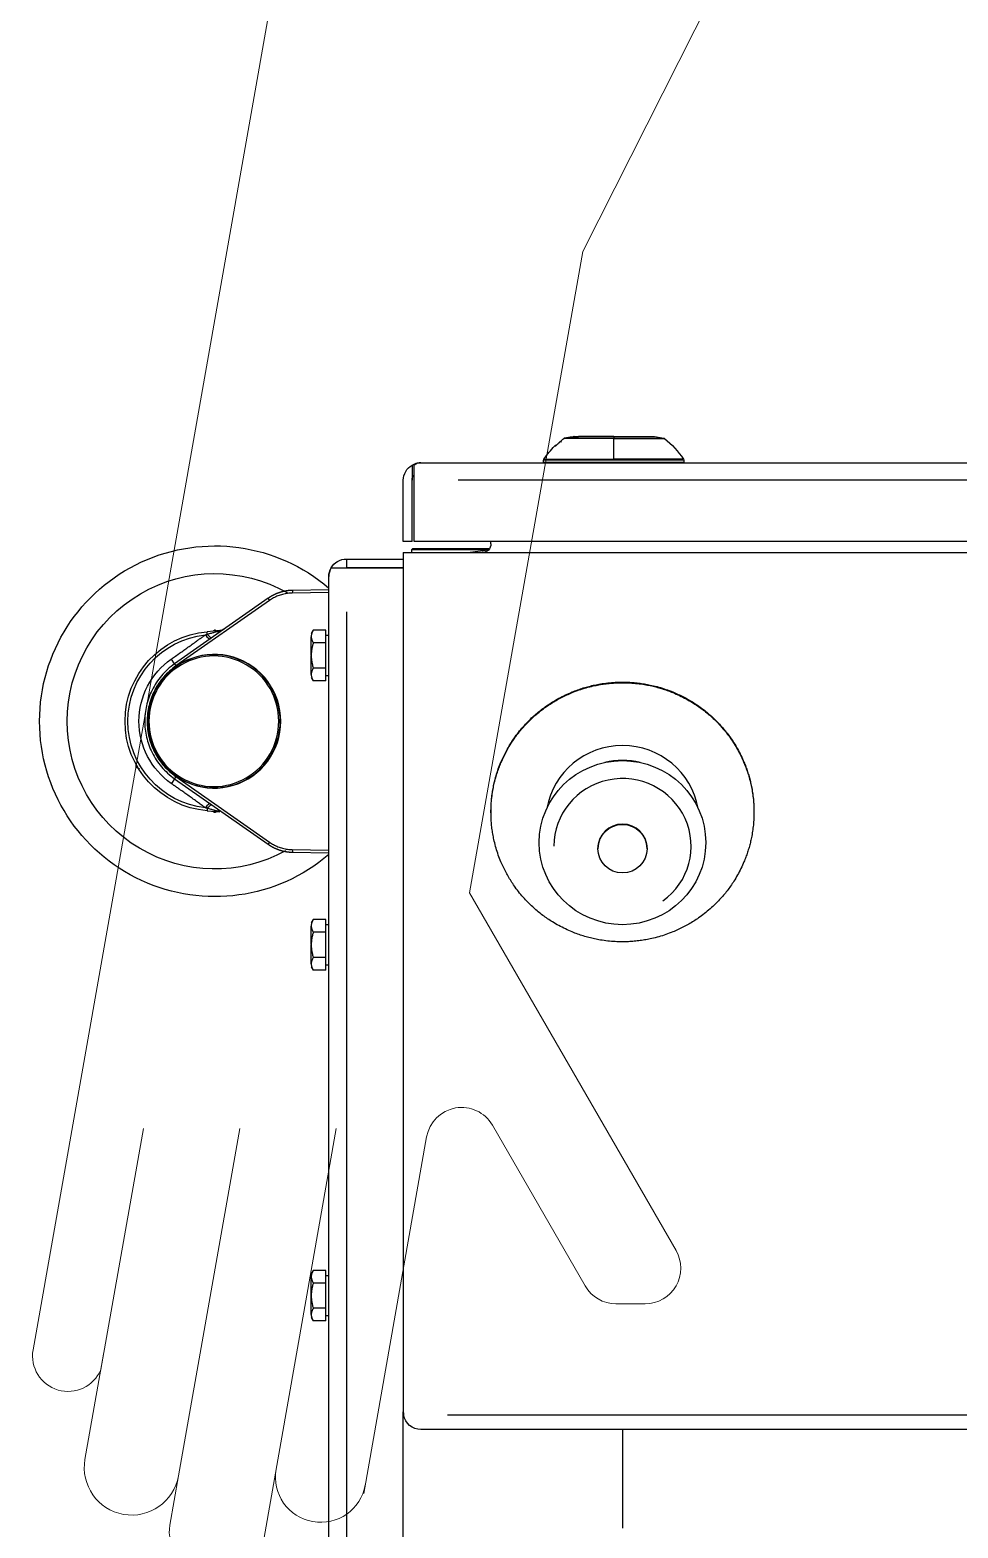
# Model space of a CAD drawing. Header units: millimetres. Extents: x -187347 to 135007, y -6415 to 292048.
# Drawn here: x -52372.8 to -52161, y 30494.9 to 30836.6 of the extents above; entities that cross this region are included whole.
import ezdxf

# ---------------------------------------------------------------- set-up
doc = ezdxf.new("R2010")
doc.units = ezdxf.units.MM
doc.header["$LTSCALE"] = 100
doc.layers.get('0').update_dxf_attribs({"lineweight": 18})
doc.layers.add('LAYOUT', color=3, linetype='Continuous', lineweight=18)
doc.layers.add('Layout CAT2', color=6, linetype='Continuous')

# ---------------------------------------------------------------- blocks, each defined once
blk = doc.blocks.new('vgdsvbgsbfgsd')
at = {"color": 0, "linetype": 'ByBlock', "lineweight": -2}
for p, q in [((5049.81, -48536.31, 0), (5049.81, -48963.81, 0)), ((5053.81, -48955.8, 0), (5053.81, -48536.31, 0)), ((5066.81, -48536.31, 0), (5066.81, -48773.28, 0)), ((5116.81, -48769.29, 0), (5116.81, -48746.81, 0)), ((5696.81, -48769.28, 0), (5070.81, -48769.28, 0)), ((5066.81, -48969.28, 0), (5066.81, -48773.28, 0)), ((5076.87, -48772.59, 0), (5690.75, -48772.59, 0)), ((5045.81, -48794.81, 0), (5046.26, -48794.03, 0)), ((5049.14, -48794.03, 0), (5046.26, -48794.03, 0)), ((5049.14, -48794.03, 0), (5049.14, -48796.92, 0)), ((5045.81, -48795.51, 0), (5045.81, -48795.44, 0)), ((5045.81, -48795.51, 0), (5045.81, -48799.74, 0)), ((5049.14, -48796.92, 0), (5046.26, -48796.92, 0)), ((5049.14, -48795.26, 0), (5049.81, -48795.26, 0)), ((5049.14, -48796.92, 0), (5049.14, -48802.69, 0)), ((5045.81, -48799.88, 0), (5045.81, -48799.74, 0)), ((5045.81, -48799.88, 0), (5045.81, -48804.1, 0)), ((5045.81, -48804.17, 0), (5045.81, -48804.1, 0)), ((5046.26, -48805.58, 0), (5045.81, -48804.81, 0)), ((5049.14, -48802.69, 0), (5046.26, -48802.69, 0)), ((5049.14, -48802.69, 0), (5049.14, -48805.58, 0)), ((5049.81, -48804.35, 0), (5049.14, -48804.35, 0)), ((5049.14, -48805.58, 0), (5046.26, -48805.58, 0)), ((5045.81, -48874.81, 0), (5046.26, -48874.03, 0)), ((5045.81, -48875.51, 0), (5045.81, -48875.44, 0)), ((5045.81, -48875.51, 0), (5045.81, -48879.74, 0)), ((5049.14, -48874.03, 0), (5046.26, -48874.03, 0)), ((5049.14, -48876.92, 0), (5046.26, -48876.92, 0)), ((5049.14, -48874.03, 0), (5049.14, -48876.92, 0)), ((5049.14, -48875.26, 0), (5049.81, -48875.26, 0)), ((5049.14, -48876.92, 0), (5049.14, -48882.69, 0)), ((5045.81, -48879.88, 0), (5045.81, -48879.74, 0)), ((5045.81, -48879.88, 0), (5045.81, -48884.1, 0)), ((5049.14, -48882.69, 0), (5046.26, -48882.69, 0)), ((5049.14, -48882.69, 0), (5049.14, -48885.58, 0)), ((5045.81, -48884.17, 0), (5045.81, -48884.1, 0)), ((5046.26, -48885.58, 0), (5045.81, -48884.81, 0)), ((5049.14, -48885.58, 0), (5046.26, -48885.58, 0)), ((5049.81, -48884.35, 0), (5049.14, -48884.35, 0)), ((5041.53, -48900.95, 0), (5049.81, -48900.81, 0)), ((5014.63, -48917.7, 0), (5035.97, -48902.76, 0)), ((5014.91, -48918.19, 0), (5036.25, -48903.25, 0)), ((5041.48, -48901.55, 0), (5049.81, -48901.41, 0)), ((5111.18, -48901.82, 0), (5111.18, -48901.74, 0)), ((5122.43, -48901.74, 0), (5122.43, -48901.82, 0)), ((5022.02, -48910.39, 0), (5024.98, -48910.13, 0)), ((5022.07, -48910.96, 0), (5022.02, -48910.39, 0)), ((5086.81, -48910.3, 0), (5086.81, -48909.95, 0)), ((5014.63, -48917.7, 0), (5013.88, -48916.62, 0)), ((5011.03, -48922.39, 0), (5011.06, -48922.36, 0)), ((5008.5, -48930.81, 0), (5008.77, -48930.81, 0)), ((5038.71, -48930.81, 0), (5038.38, -48930.81, 0)), ((5038.71, -48930.81, 0), (5038.85, -48930.81, 0)), ((5011.06, -48939.26, 0), (5011.03, -48939.22, 0)), ((5045.81, -48940.81, 0), (5046.26, -48940.03, 0)), ((5045.81, -48941.51, 0), (5045.81, -48941.44, 0)), ((5045.81, -48941.51, 0), (5045.81, -48945.74, 0)), ((5049.14, -48940.03, 0), (5046.26, -48940.03, 0)), ((5049.14, -48940.03, 0), (5049.14, -48942.92, 0)), ((5049.14, -48941.26, 0), (5049.81, -48941.26, 0)), ((5014.63, -48943.91, 0), (5013.88, -48944.99, 0)), ((5035.97, -48958.86, 0), (5014.63, -48943.91, 0)), ((5036.25, -48958.36, 0), (5014.91, -48943.42, 0)), ((5049.14, -48942.92, 0), (5046.26, -48942.92, 0)), ((5049.14, -48942.92, 0), (5049.14, -48948.69, 0)), ((5045.81, -48945.88, 0), (5045.81, -48945.74, 0)), ((5045.81, -48945.88, 0), (5045.81, -48950.1, 0)), ((5022.07, -48950.66, 0), (5022.02, -48951.23, 0)), ((5024.98, -48951.49, 0), (5022.02, -48951.23, 0)), ((5045.81, -48950.17, 0), (5045.81, -48950.1, 0)), ((5046.26, -48951.58, 0), (5045.81, -48950.81, 0)), ((5049.14, -48948.69, 0), (5046.26, -48948.69, 0)), ((5049.14, -48951.58, 0), (5046.26, -48951.58, 0)), ((5049.14, -48948.69, 0), (5049.14, -48951.58, 0)), ((5049.81, -48950.35, 0), (5049.14, -48950.35, 0)), ((5049.81, -48960.21, 0), (5041.48, -48960.06, 0)), ((5049.81, -48960.81, 0), (5041.53, -48960.66, 0)), ((5050.35, -48965.81, 0), (5053.81, -48965.81, 0)), ((5050.35, -48965.81, 0), (5053.81, -48965.81, 0)), ((5053.81, -48965.81, 0), (5053.81, -48965.81, 0)), ((5066.81, -48965.81, 0), (5053.81, -48965.81, 0)), ((5053.81, -48967.81, 0), (5053.81, -48965.81, 0)), ((5053.81, -48965.81, 0), (5066.81, -48965.81, 0)), ((5053.81, -48967.81, 0), (5066.81, -48967.81, 0)), ((5066.81, -48969.28, 0), (5198.81, -48969.28, 0)), ((5068.81, -48971.78, 0), (5066.81, -48971.78, 0)), ((5066.81, -48971.78, 0), (5066.81, -48985.78, 0)), ((5068.77, -48969.28, 0), (5068.73, -48970.01, 0)), ((5068.73, -48970.01, 0), (5086.35, -48970.01, 0)), ((5068.81, -48971.78, 0), (5068.81, -48985.78, 0)), ((5069.07, -48970.19, 0), (5086.48, -48970.19, 0)), ((5198.81, -48971.78, 0), (5069.31, -48971.78, 0)), ((5069.31, -48971.78, 0), (5069.31, -48985.78, 0)), ((5086.15, -48969.8, 0), (5082.07, -48969.28, 0)), ((5086.81, -48971.28, 0), (5086.81, -48971.78, 0)), ((5068.81, -48989.25, 0), (5068.81, -48985.78, 0)), ((5069.31, -48985.78, 0), (5069.31, -48989.25, 0)), ((5198.81, -48985.78, 0), (5079.31, -48985.78, 0)), ((5070.81, -48989.78, 0), (5198.82, -48989.78, 0)), ((5098.81, -48989.93, 0), (5098.81, -48990.33, 0)), ((5098.81, -48989.93, 0), (5130.81, -48989.93, 0)), ((5114.81, -48990.33, 0), (5098.81, -48990.33, 0)), ((5098.9, -48990.61, 0), (5114.81, -48990.61, 0)), ((5130.81, -48990.33, 0), (5114.81, -48990.33, 0)), ((5114.81, -48990.61, 0), (5114.81, -48990.33, 0)), ((5114.81, -48990.61, 0), (5114.81, -48995.3, 0)), ((5130.72, -48990.61, 0), (5114.81, -48990.61, 0)), ((5130.81, -48990.33, 0), (5130.81, -48989.93, 0)), ((5101.33, -48993.6, 0), (5101.47, -48993.6, 0)), ((5103.41, -48995.3, 0), (5103.41, -48995.28, 0)), ((5114.81, -48995.3, 0), (5103.41, -48995.3, 0)), ((5114.81, -48995.4, 0), (5103.61, -48995.4, 0)), ((5105.79, -48995.75, 0), (5105.73, -48995.74, 0)), ((5105.79, -48995.75, 0), (5105.87, -48995.75, 0)), ((5114.81, -48995.78, 0), (5106.76, -48995.78, 0)), ((5114.81, -48995.3, 0), (5126.42, -48995.3, 0)), ((5114.81, -48995.78, 0), (5114.81, -48995.4, 0)), ((5114.81, -48995.4, 0), (5126.22, -48995.4, 0)), ((5114.81, -48995.78, 0), (5122.86, -48995.78, 0))]:
    blk.add_line(p, q, dxfattribs=at)
for centre, radius, start, end in [((5070.81, -48773.28, 0), 4, 90, 170), ((5023.81, -48930.81, 0), 40, 49.455, 180), ((5023.81, -48930.81, 0), 33.68, 61.3856, 180), ((5023.81, -48930.81, 0), 20.5, 95, 265), ((5023.81, -48930.81, 0), 19.84, 96.2747, 263.7253), ((5023.81, -48930.81, 0), 17.32, 125, 235), ((5023.81, -48930.81, 0), 40, 180, 310.545), ((5023.81, -48930.81, 0), 33.68, 180, 299.3681), ((5024.81, -48953.48, 0), 2, 55, 85), ((5053.81, -48963.81, 0), 4, 180, 210), ((5053.81, -48963.81, 0), 4, 210, 270), ((5084.81, -48971.28, 0), 2, 0, 90), ((5070.81, -48985.78, 0), 4, 180, 240), ((5070.81, -48985.78, 0), 2, 180, 221.41), ((5070.81, -48985.78, 0), 4, 240, 270), ((5098.96, -48989.93, 0), 0.15, 90, 180), ((5099.31, -48990.33, 0), 0.5, 180, 214.2024), ((5117.09, -48978.24, 0), 22, 214.2024, 224.2582), ((5112.53, -48978.24, 0), 22, 309.1612, 325.7976), ((5130.66, -48989.93, 0), 0.15, 0, 90), ((5130.31, -48990.33, 0), 0.5, 325.7976, 0), ((5102.05, -48992.9, 0), 1, 224.2582, 248.765), ((5106.76, -48980.78, 0), 15, 266.2946, 270), ((5122.86, -48980.78, 0), 15, 270, 282.9345), ((5126.1, -48994.92, 0), 0.5, 282.9345, 309.1612)]:
    blk.add_arc(centre, radius, start, end, dxfattribs=at)
at = {"color": 0, "linetype": 'ByBlock', "lineweight": -2, "extrusion": (0, 0, -1)}
for centre, major_axis, ratio, start_param, end_param in [((5070.81, -48773.28, 0), (4, 0), 1, 3.141593, 3.316126), ((5116.81, -48902.31, 0), (-15.67, 0), 0.984808, 2.20098, 6.283185), ((5036.32, -48903.25, 0), (0.344, -0.491), 0.085779, 1.630793, 3.141593), ((5041.54, -48901.55, 0), (0.01, -0.6), 0.104513, 1.572621, 3.141593), ((5116.81, -48901.82, 0), (-5.62, 0), 0.984808, 3.141593, 6.283185), ((5021.57, -48910.4, 0), (-1.15, 1.64), 0.172311, 3.141593, 4.407756), ((5116.81, -48908.04, 0), (-17.5, 0), 0.984808, 3.313202, 6.111478), ((5023.68, -48930.81, 0), (0, 15.25), 0.994522, 5.299768, 7.853982), ((5023.61, -48930.81, 0), (0, -15.19), 0.994522, 1.570796, 4.712389), ((5023.58, -48930.81, 0), (0, -14.89), 0.994522, 1.570796, 4.712389), ((5014.98, -48918.19, 0), (0.344, -0.491), 0.085779, 1.630787, 3.141593), ((5116.81, -48904.64, 0), (-17.5, 0), 0.984808, 4.478046, 4.946634), ((5023.61, -48930.81, 0), (0, -15.19), 0.994522, 4.712389, 7.853982), ((5023.58, -48930.81, 0), (0, -14.89), 0.994522, 4.712389, 7.853982), ((5023.68, -48930.81, 0), (0, -15.25), 0.994522, 4.712389, 7.266602), ((5014.98, -48943.42, 0), (0.344, 0.491), 0.085779, 3.141592, 4.652387), ((5021.57, -48951.21, 0), (-1.15, -1.64), 0.172312, 1.875435, 3.141593), ((5022, -48951.51, 0), (-1.15, -1.64), 0.230536, 1.950703, 3.14159), ((5036.32, -48958.36, 0), (0.344, 0.491), 0.085779, 3.141593, 4.652398), ((5041.54, -48960.06, 0), (0.01, 0.6), 0.104513, 3.141593, 4.710556), ((5053.81, -48963.81, 0), (4, 0), 0.999, 2.617994, 3.141593), ((5070.81, -48985.78, 0), (0, -4), 0.75, 0, 0.523599)]:
    blk.add_ellipse(centre, major_axis=major_axis, ratio=ratio, start_param=start_param, end_param=end_param, dxfattribs=at)
for centre, major_axis in [((5116.81, -48903.13, 0), (-19, 0)), ((5116.81, -48901.74, 0), (5.62, 0))]:
    blk.add_ellipse(centre, major_axis=major_axis, ratio=0.984808, dxfattribs=at)
at = {"color": 0, "linetype": 'ByBlock', "lineweight": -2}
for points, knots in [([(5045.81, -48795.44, 0), (5045.81, -48795.32, 0), (5045.82, -48795.2, 0), (5045.85, -48795.06, 0), (5045.86, -48795.03, 0), (5045.87, -48794.97, 0), (5045.88, -48794.94, 0), (5045.9, -48794.85, 0), (5045.92, -48794.79, 0), (5045.97, -48794.61, 0), (5046.02, -48794.49, 0), (5046.13, -48794.26, 0), (5046.19, -48794.15, 0), (5046.26, -48794.03, 0)], [0, 0, 0, 0, 0.25, 0.25, 0.3125, 0.3125, 0.375, 0.375, 0.5, 0.5, 0.75, 0.75, 1, 1, 1, 1]), ([(5046.26, -48796.92, 0), (5046.22, -48796.86, 0), (5046.19, -48796.81, 0), (5046.13, -48796.69, 0), (5046.1, -48796.63, 0), (5046.02, -48796.46, 0), (5045.97, -48796.34, 0), (5045.9, -48796.1, 0), (5045.87, -48795.99, 0), (5045.82, -48795.75, 0), (5045.81, -48795.63, 0), (5045.81, -48795.51, 0)], [0, 0, 0, 0, 0.125, 0.125, 0.25, 0.25, 0.5, 0.5, 0.75, 0.75, 1, 1, 1, 1]), ([(5045.81, -48799.74, 0), (5045.81, -48799.5, 0), (5045.82, -48799.26, 0), (5045.85, -48798.91, 0), (5045.87, -48798.79, 0), (5045.89, -48798.61, 0), (5045.9, -48798.55, 0), (5045.92, -48798.43, 0), (5045.93, -48798.37, 0), (5045.97, -48798.08, 0), (5046.02, -48797.84, 0), (5046.13, -48797.38, 0), (5046.19, -48797.15, 0), (5046.26, -48796.92, 0)], [0, 0, 0, 0, 0.25, 0.25, 0.375, 0.375, 0.4375, 0.4375, 0.5, 0.5, 0.75, 0.75, 1, 1, 1, 1]), ([(5046.26, -48802.69, 0), (5046.19, -48802.47, 0), (5046.13, -48802.23, 0), (5046.06, -48801.94, 0), (5046.05, -48801.88, 0), (5046.02, -48801.77, 0), (5046.01, -48801.71, 0), (5045.97, -48801.53, 0), (5045.95, -48801.41, 0), (5045.9, -48801.06, 0), (5045.86, -48800.82, 0), (5045.82, -48800.35, 0), (5045.81, -48800.12, 0), (5045.81, -48799.88, 0)], [0, 0, 0, 0, 0.25, 0.25, 0.3125, 0.3125, 0.375, 0.375, 0.5, 0.5, 0.75, 0.75, 1, 1, 1, 1]), ([(5045.81, -48804.1, 0), (5045.81, -48803.98, 0), (5045.82, -48803.86, 0), (5045.85, -48803.72, 0), (5045.86, -48803.69, 0), (5045.87, -48803.63, 0), (5045.88, -48803.6, 0), (5045.9, -48803.51, 0), (5045.92, -48803.45, 0), (5045.97, -48803.27, 0), (5046.02, -48803.15, 0), (5046.13, -48802.92, 0), (5046.19, -48802.81, 0), (5046.26, -48802.69, 0)], [0, 0, 0, 0, 0.25, 0.25, 0.3125, 0.3125, 0.375, 0.375, 0.5, 0.5, 0.75, 0.75, 1, 1, 1, 1]), ([(5046.26, -48805.58, 0), (5046.22, -48805.52, 0), (5046.19, -48805.47, 0), (5046.13, -48805.35, 0), (5046.1, -48805.29, 0), (5046.02, -48805.12, 0), (5045.97, -48805, 0), (5045.9, -48804.76, 0), (5045.87, -48804.65, 0), (5045.82, -48804.41, 0), (5045.81, -48804.29, 0), (5045.81, -48804.17, 0)], [0, 0, 0, 0, 0.125, 0.125, 0.25, 0.25, 0.5, 0.5, 0.75, 0.75, 1, 1, 1, 1]), ([(5045.81, -48875.44, 0), (5045.81, -48875.32, 0), (5045.82, -48875.2, 0), (5045.85, -48875.06, 0), (5045.86, -48875.03, 0), (5045.87, -48874.97, 0), (5045.88, -48874.94, 0), (5045.9, -48874.85, 0), (5045.92, -48874.79, 0), (5045.97, -48874.61, 0), (5046.02, -48874.49, 0), (5046.13, -48874.26, 0), (5046.19, -48874.15, 0), (5046.26, -48874.03, 0)], [0, 0, 0, 0, 0.25, 0.25, 0.3125, 0.3125, 0.375, 0.375, 0.5, 0.5, 0.75, 0.75, 1, 1, 1, 1]), ([(5046.26, -48876.92, 0), (5046.22, -48876.86, 0), (5046.19, -48876.81, 0), (5046.13, -48876.69, 0), (5046.1, -48876.63, 0), (5046.02, -48876.46, 0), (5045.97, -48876.34, 0), (5045.9, -48876.1, 0), (5045.87, -48875.99, 0), (5045.82, -48875.75, 0), (5045.81, -48875.63, 0), (5045.81, -48875.51, 0)], [0, 0, 0, 0, 0.125, 0.125, 0.25, 0.25, 0.5, 0.5, 0.75, 0.75, 1, 1, 1, 1]), ([(5045.81, -48879.74, 0), (5045.81, -48879.5, 0), (5045.82, -48879.26, 0), (5045.85, -48878.91, 0), (5045.87, -48878.79, 0), (5045.89, -48878.61, 0), (5045.9, -48878.55, 0), (5045.92, -48878.43, 0), (5045.93, -48878.37, 0), (5045.97, -48878.08, 0), (5046.02, -48877.84, 0), (5046.13, -48877.38, 0), (5046.19, -48877.15, 0), (5046.26, -48876.92, 0)], [0, 0, 0, 0, 0.25, 0.25, 0.375, 0.375, 0.4375, 0.4375, 0.5, 0.5, 0.75, 0.75, 1, 1, 1, 1]), ([(5046.26, -48882.69, 0), (5046.19, -48882.47, 0), (5046.13, -48882.23, 0), (5046.06, -48881.94, 0), (5046.05, -48881.88, 0), (5046.02, -48881.77, 0), (5046.01, -48881.71, 0), (5045.97, -48881.53, 0), (5045.95, -48881.41, 0), (5045.9, -48881.06, 0), (5045.86, -48880.82, 0), (5045.82, -48880.35, 0), (5045.81, -48880.12, 0), (5045.81, -48879.88, 0)], [0, 0, 0, 0, 0.25, 0.25, 0.3125, 0.3125, 0.375, 0.375, 0.5, 0.5, 0.75, 0.75, 1, 1, 1, 1]), ([(5045.81, -48884.1, 0), (5045.81, -48883.98, 0), (5045.82, -48883.86, 0), (5045.85, -48883.72, 0), (5045.86, -48883.69, 0), (5045.87, -48883.63, 0), (5045.88, -48883.6, 0), (5045.9, -48883.51, 0), (5045.92, -48883.45, 0), (5045.97, -48883.27, 0), (5046.02, -48883.15, 0), (5046.13, -48882.92, 0), (5046.19, -48882.81, 0), (5046.26, -48882.69, 0)], [0, 0, 0, 0, 0.25, 0.25, 0.3125, 0.3125, 0.375, 0.375, 0.5, 0.5, 0.75, 0.75, 1, 1, 1, 1]), ([(5146.81, -48910.06, 0), (5146.81, -48910.54, 0), (5146.79, -48911.51, 0), (5146.68, -48912.96, 0), (5146.5, -48914.4, 0), (5146.25, -48915.82, 0), (5145.93, -48917.23, 0), (5145.54, -48918.62, 0), (5145.07, -48920, 0), (5144.48, -48921.5, 0), (5143.75, -48923.1, 0), (5142.92, -48924.64, 0), (5142.1, -48925.99, 0), (5141.25, -48927.22, 0), (5140.29, -48928.48, 0), (5139.2, -48929.75, 0), (5138.11, -48930.88, 0), (5137.05, -48931.88, 0), (5136.03, -48932.75, 0), (5134.98, -48933.58, 0), (5133.9, -48934.36, 0), (5132.69, -48935.14, 0), (5131.34, -48935.92, 0), (5129.84, -48936.69, 0), (5128.4, -48937.32, 0), (5127.03, -48937.84, 0), (5125.75, -48938.27, 0), (5124.46, -48938.64, 0), (5123.16, -48938.95, 0), (5121.73, -48939.22, 0), (5120.18, -48939.43, 0), (5118.5, -48939.57, 0), (5116.92, -48939.61, 0), (5115.45, -48939.58, 0), (5114.11, -48939.49, 0), (5112.77, -48939.35, 0), (5111.45, -48939.14, 0), (5110.03, -48938.85, 0), (5108.51, -48938.47, 0), (5106.9, -48937.96, 0), (5105.43, -48937.4, 0), (5104.08, -48936.82, 0), (5102.87, -48936.23, 0), (5101.7, -48935.59, 0), (5100.55, -48934.91, 0), (5099.35, -48934.1, 0), (5098.1, -48933.18, 0), (5096.81, -48932.1, 0), (5095.67, -48931.03, 0), (5094.65, -48929.99, 0), (5093.76, -48928.99, 0), (5092.92, -48927.95, 0), (5092.13, -48926.89, 0), (5091.34, -48925.69, 0), (5090.54, -48924.37, 0), (5089.77, -48922.89, 0), (5089.12, -48921.47, 0), (5088.59, -48920.12, 0), (5088.16, -48918.86, 0), (5087.79, -48917.59, 0), (5087.47, -48916.31, 0), (5087.2, -48914.9, 0), (5086.98, -48913.38, 0), (5086.84, -48911.72, 0), (5086.8, -48910.17, 0), (5086.83, -48908.72, 0), (5086.92, -48907.39, 0), (5087.07, -48906.08, 0), (5087.28, -48904.78, 0), (5087.57, -48903.38, 0), (5087.96, -48901.88, 0), (5088.47, -48900.3, 0), (5089.04, -48898.85, 0), (5089.63, -48897.52, 0), (5090.23, -48896.33, 0), (5090.88, -48895.17, 0), (5091.58, -48894.05, 0), (5092.39, -48892.86, 0), (5093.33, -48891.63, 0), (5094.42, -48890.36, 0), (5095.51, -48889.23, 0), (5096.57, -48888.23, 0), (5097.58, -48887.36, 0), (5098.63, -48886.53, 0), (5099.72, -48885.76, 0), (5100.93, -48884.97, 0), (5102.28, -48884.19, 0), (5103.78, -48883.43, 0), (5105.22, -48882.79, 0), (5106.59, -48882.27, 0), (5107.87, -48881.84, 0), (5109.16, -48881.47, 0), (5110.46, -48881.16, 0), (5111.89, -48880.89, 0), (5113.44, -48880.68, 0), (5115.12, -48880.54, 0), (5116.7, -48880.5, 0), (5118.16, -48880.53, 0), (5119.51, -48880.62, 0), (5120.85, -48880.77, 0), (5122.17, -48880.97, 0), (5123.59, -48881.26, 0), (5125.11, -48881.64, 0), (5126.71, -48882.15, 0), (5128.19, -48882.71, 0), (5129.53, -48883.29, 0), (5130.74, -48883.88, 0), (5131.92, -48884.52, 0), (5133.06, -48885.21, 0), (5134.27, -48886.01, 0), (5135.52, -48886.94, 0), (5136.8, -48888.01, 0), (5137.95, -48889.08, 0), (5138.97, -48890.12, 0), (5139.86, -48891.12, 0), (5140.7, -48892.16, 0), (5141.48, -48893.22, 0), (5142.28, -48894.42, 0), (5143.08, -48895.75, 0), (5143.85, -48897.22, 0), (5144.47, -48898.59, 0), (5144.97, -48899.83, 0), (5145.35, -48900.93, 0), (5145.7, -48902.04, 0), (5145.99, -48903.16, 0), (5146.27, -48904.38, 0), (5146.5, -48905.71, 0), (5146.68, -48907.15, 0), (5146.79, -48908.6, 0), (5146.81, -48909.57, 0), (5146.81, -48910.06, 0)], [0, 0, 0, 0, 0.007878, 0.015701, 0.023483, 0.031249, 0.039013, 0.046797, 0.05462, 0.0625, 0.072776, 0.082968, 0.090578, 0.098183, 0.107068, 0.115997, 0.124998, 0.132203, 0.139361, 0.146482, 0.153585, 0.160683, 0.169568, 0.178497, 0.187498, 0.194703, 0.201861, 0.208982, 0.216085, 0.223183, 0.232068, 0.240997, 0.249998, 0.257203, 0.264361, 0.271482, 0.278585, 0.285683, 0.294568, 0.303497, 0.312498, 0.319703, 0.326861, 0.333982, 0.341085, 0.348183, 0.357068, 0.365997, 0.374998, 0.382203, 0.389361, 0.396482, 0.403585, 0.410683, 0.419568, 0.428497, 0.437498, 0.444703, 0.451861, 0.458982, 0.466085, 0.473183, 0.482068, 0.490997, 0.499998, 0.507203, 0.514361, 0.521482, 0.528585, 0.535683, 0.544568, 0.553497, 0.562498, 0.569703, 0.576861, 0.583982, 0.591085, 0.598183, 0.607068, 0.615997, 0.624998, 0.632203, 0.639361, 0.646482, 0.653585, 0.660683, 0.669568, 0.678497, 0.687498, 0.694703, 0.701861, 0.708982, 0.716085, 0.723183, 0.732068, 0.740997, 0.749999, 0.757203, 0.764361, 0.771482, 0.778585, 0.785683, 0.794568, 0.803497, 0.812499, 0.819703, 0.826861, 0.833982, 0.841085, 0.848183, 0.857068, 0.865997, 0.874999, 0.882203, 0.889361, 0.896482, 0.903585, 0.910683, 0.919568, 0.928497, 0.937499, 0.943806, 0.950077, 0.956316, 0.962537, 0.968749, 0.976512, 0.984298, 0.99212, 1, 1, 1, 1]), ([(5046.26, -48885.58, 0), (5046.22, -48885.52, 0), (5046.19, -48885.47, 0), (5046.13, -48885.35, 0), (5046.1, -48885.29, 0), (5046.02, -48885.12, 0), (5045.97, -48885, 0), (5045.9, -48884.76, 0), (5045.87, -48884.65, 0), (5045.82, -48884.41, 0), (5045.81, -48884.29, 0), (5045.81, -48884.17, 0)], [0, 0, 0, 0, 0.125, 0.125, 0.25, 0.25, 0.5, 0.5, 0.75, 0.75, 1, 1, 1, 1]), ([(5035.97, -48902.76, 0), (5035.99, -48902.75, 0), (5036.01, -48902.73, 0), (5036.06, -48902.7, 0), (5036.1, -48902.67, 0), (5036.14, -48902.64, 0), (5036.19, -48902.61, 0), (5036.23, -48902.58, 0), (5036.28, -48902.55, 0), (5036.32, -48902.52, 0), (5036.37, -48902.49, 0), (5036.42, -48902.46, 0), (5036.47, -48902.43, 0), (5036.51, -48902.41, 0), (5036.56, -48902.38, 0), (5036.61, -48902.35, 0), (5036.66, -48902.32, 0), (5036.71, -48902.29, 0), (5036.76, -48902.26, 0), (5036.81, -48902.23, 0), (5036.87, -48902.2, 0), (5036.92, -48902.17, 0), (5036.97, -48902.14, 0), (5037.02, -48902.11, 0), (5037.08, -48902.09, 0), (5037.13, -48902.06, 0), (5037.19, -48902.03, 0), (5037.24, -48902, 0), (5037.3, -48901.97, 0), (5037.36, -48901.95, 0), (5037.41, -48901.92, 0), (5037.47, -48901.89, 0), (5037.53, -48901.86, 0), (5037.59, -48901.84, 0), (5037.65, -48901.81, 0), (5037.71, -48901.78, 0), (5037.77, -48901.76, 0), (5037.83, -48901.73, 0), (5037.9, -48901.71, 0), (5037.96, -48901.68, 0), (5038.02, -48901.65, 0), (5038.08, -48901.63, 0), (5038.15, -48901.61, 0), (5038.21, -48901.58, 0), (5038.28, -48901.56, 0), (5038.35, -48901.53, 0), (5038.41, -48901.51, 0), (5038.48, -48901.49, 0), (5038.55, -48901.46, 0), (5038.62, -48901.44, 0), (5038.68, -48901.42, 0), (5038.75, -48901.4, 0), (5038.82, -48901.38, 0), (5038.89, -48901.35, 0), (5038.97, -48901.33, 0), (5039.04, -48901.31, 0), (5039.11, -48901.29, 0), (5039.18, -48901.27, 0), (5039.26, -48901.26, 0), (5039.33, -48901.24, 0), (5039.41, -48901.22, 0), (5039.48, -48901.2, 0), (5039.56, -48901.18, 0), (5039.63, -48901.17, 0), (5039.71, -48901.15, 0), (5039.79, -48901.14, 0), (5039.86, -48901.12, 0), (5039.94, -48901.11, 0), (5040.02, -48901.09, 0), (5040.1, -48901.08, 0), (5040.18, -48901.07, 0), (5040.26, -48901.06, 0), (5040.34, -48901.04, 0), (5040.43, -48901.03, 0), (5040.51, -48901.02, 0), (5040.59, -48901.01, 0), (5040.67, -48901, 0), (5040.76, -48901, 0), (5040.84, -48900.99, 0), (5040.93, -48900.98, 0), (5041.01, -48900.97, 0), (5041.1, -48900.97, 0), (5041.18, -48900.96, 0), (5041.27, -48900.96, 0), (5041.36, -48900.96, 0), (5041.44, -48900.95, 0), (5041.5, -48900.95, 0), (5041.53, -48900.95, 0)], [0, 0, 0, 0, 0.008677, 0.017427, 0.026251, 0.03515, 0.044122, 0.053168, 0.062288, 0.071481, 0.080748, 0.090089, 0.099504, 0.108993, 0.118555, 0.12819, 0.137899, 0.147682, 0.157538, 0.167467, 0.17747, 0.187546, 0.197696, 0.207918, 0.218214, 0.228583, 0.239026, 0.249542, 0.260131, 0.270793, 0.281529, 0.292339, 0.303221, 0.314177, 0.325207, 0.33631, 0.347486, 0.358736, 0.370059, 0.381456, 0.392926, 0.40447, 0.416087, 0.427778, 0.439543, 0.451381, 0.463292, 0.475277, 0.487336, 0.499468, 0.511673, 0.523952, 0.536304, 0.54873, 0.561229, 0.573802, 0.586448, 0.599167, 0.61196, 0.624826, 0.637765, 0.650778, 0.663864, 0.677024, 0.690257, 0.703564, 0.716944, 0.730398, 0.743925, 0.757527, 0.771201, 0.78495, 0.798772, 0.812668, 0.826638, 0.840682, 0.854799, 0.86899, 0.883255, 0.897593, 0.912004, 0.926488, 0.941045, 0.955675, 0.970378, 0.985153, 1, 1, 1, 1]), ([(5021.64, -48911.08, 0), (5021.6, -48911.11, 0), (5021.53, -48911.17, 0), (5021.41, -48911.25, 0), (5021.3, -48911.33, 0), (5021.19, -48911.41, 0), (5021.07, -48911.49, 0), (5020.96, -48911.57, 0), (5020.85, -48911.66, 0), (5020.74, -48911.74, 0), (5020.63, -48911.82, 0), (5020.51, -48911.9, 0), (5020.4, -48911.98, 0), (5020.29, -48912.06, 0), (5020.18, -48912.14, 0), (5020.07, -48912.22, 0), (5019.96, -48912.3, 0), (5019.85, -48912.38, 0), (5019.74, -48912.46, 0), (5019.5, -48912.63, 0), (5019.14, -48912.89, 0), (5018.65, -48913.24, 0), (5018.16, -48913.59, 0), (5017.68, -48913.93, 0), (5017.2, -48914.28, 0), (5016.72, -48914.62, 0), (5016.24, -48914.96, 0), (5015.87, -48915.22, 0), (5015.59, -48915.42, 0), (5015.42, -48915.54, 0), (5015.25, -48915.66, 0), (5015.08, -48915.78, 0), (5014.91, -48915.9, 0), (5014.74, -48916.02, 0), (5014.56, -48916.14, 0), (5014.39, -48916.26, 0), (5014.22, -48916.38, 0), (5014.05, -48916.5, 0), (5013.93, -48916.58, 0), (5013.88, -48916.62, 0)], [0, 0, 0, 0, 0.014854, 0.029668, 0.044443, 0.05918, 0.07388, 0.088544, 0.103172, 0.117765, 0.132324, 0.146851, 0.161345, 0.175808, 0.190242, 0.204645, 0.219021, 0.233369, 0.24769, 0.261987, 0.325675, 0.388811, 0.451498, 0.513849, 0.57566, 0.637095, 0.698286, 0.759368, 0.781347, 0.803284, 0.825186, 0.84706, 0.868913, 0.890753, 0.912587, 0.934421, 0.956263, 0.97812, 1, 1, 1, 1]), ([(5024.98, -48910.13, 0), (5024.98, -48910.13, 0), (5024.97, -48910.13, 0), (5024.93, -48910.14, 0), (5024.84, -48910.17, 0), (5024.73, -48910.2, 0), (5024.57, -48910.24, 0), (5024.38, -48910.3, 0), (5024.16, -48910.36, 0), (5023.91, -48910.43, 0), (5023.62, -48910.51, 0), (5023.3, -48910.6, 0), (5022.95, -48910.71, 0), (5022.54, -48910.82, 0), (5022.23, -48910.91, 0), (5022.07, -48910.96, 0)], [0, 0, 0, 0, 0.077091, 0.154, 0.230909, 0.307818, 0.384727, 0.461636, 0.538545, 0.615454, 0.692364, 0.769273, 0.846182, 0.923091, 1, 1, 1, 1]), ([(5023.14, -48911.74, 0), (5023.13, -48911.75, 0), (5023.11, -48911.76, 0), (5023.05, -48911.76, 0), (5023.02, -48911.76, 0), (5022.95, -48911.74, 0), (5022.92, -48911.72, 0), (5022.83, -48911.67, 0), (5022.78, -48911.64, 0), (5022.69, -48911.57, 0), (5022.63, -48911.53, 0), (5022.53, -48911.44, 0), (5022.47, -48911.38, 0), (5022.36, -48911.27, 0), (5022.3, -48911.21, 0), (5022.19, -48911.09, 0), (5022.13, -48911.02, 0), (5022.07, -48910.96, 0)], [0, 0, 0, 0, 0.125, 0.125, 0.25, 0.25, 0.375, 0.375, 0.5, 0.5, 0.625, 0.625, 0.75, 0.75, 0.875, 0.875, 1, 1, 1, 1]), ([(5086.81, -48910.19, 0), (5086.81, -48910.64, 0), (5086.83, -48911.53, 0), (5086.92, -48912.86, 0), (5087.07, -48914.17, 0), (5087.28, -48915.48, 0), (5087.57, -48916.87, 0), (5087.96, -48918.37, 0), (5088.47, -48919.95, 0), (5089.04, -48921.4, 0), (5089.63, -48922.73, 0), (5090.23, -48923.92, 0), (5090.88, -48925.08, 0), (5091.58, -48926.2, 0), (5092.39, -48927.39, 0), (5093.33, -48928.62, 0), (5094.42, -48929.89, 0), (5095.51, -48931.02, 0), (5096.57, -48932.02, 0), (5097.58, -48932.89, 0), (5098.63, -48933.72, 0), (5099.72, -48934.49, 0), (5100.93, -48935.28, 0), (5102.28, -48936.06, 0), (5103.78, -48936.82, 0), (5105.22, -48937.46, 0), (5106.59, -48937.98, 0), (5107.87, -48938.41, 0), (5109.16, -48938.78, 0), (5110.46, -48939.09, 0), (5111.89, -48939.36, 0), (5113.44, -48939.57, 0), (5115.12, -48939.71, 0), (5116.7, -48939.75, 0), (5118.16, -48939.72, 0), (5119.51, -48939.63, 0), (5120.85, -48939.48, 0), (5122.17, -48939.28, 0), (5123.59, -48938.99, 0), (5125.11, -48938.61, 0), (5126.71, -48938.1, 0), (5128.19, -48937.54, 0), (5129.53, -48936.96, 0), (5130.74, -48936.37, 0), (5131.92, -48935.73, 0), (5133.06, -48935.04, 0), (5134.27, -48934.24, 0), (5135.52, -48933.32, 0), (5136.8, -48932.24, 0), (5137.95, -48931.17, 0), (5138.97, -48930.13, 0), (5139.86, -48929.13, 0), (5140.7, -48928.09, 0), (5141.48, -48927.03, 0), (5142.28, -48925.83, 0), (5143.08, -48924.5, 0), (5143.85, -48923.03, 0), (5144.47, -48921.66, 0), (5144.97, -48920.42, 0), (5145.35, -48919.32, 0), (5145.7, -48918.21, 0), (5145.99, -48917.09, 0), (5146.27, -48915.87, 0), (5146.5, -48914.54, 0), (5146.68, -48913.1, 0), (5146.79, -48911.65, 0), (5146.81, -48910.68, 0), (5146.81, -48910.19, 0)], [0, 0, 0, 0, 0.014405, 0.028722, 0.042965, 0.05717, 0.071367, 0.089136, 0.106994, 0.124997, 0.139405, 0.153722, 0.167965, 0.18217, 0.196367, 0.214136, 0.231994, 0.249997, 0.264406, 0.278722, 0.292965, 0.30717, 0.321367, 0.339136, 0.356994, 0.374997, 0.389406, 0.403722, 0.417965, 0.43217, 0.446367, 0.464136, 0.481994, 0.499997, 0.514406, 0.528722, 0.542965, 0.55717, 0.571367, 0.589136, 0.606994, 0.624997, 0.639406, 0.653722, 0.667965, 0.68217, 0.696367, 0.714136, 0.731994, 0.749997, 0.764406, 0.778722, 0.792965, 0.80717, 0.821367, 0.839136, 0.856994, 0.874997, 0.887611, 0.900153, 0.912631, 0.925073, 0.937498, 0.953025, 0.968596, 0.98424, 1, 1, 1, 1]), ([(5014.63, -48943.91, 0), (5014.07, -48943.52, 0), (5013.53, -48943.09, 0), (5012.53, -48942.18, 0), (5012.06, -48941.69, 0), (5011.2, -48940.68, 0), (5010.8, -48940.15, 0), (5010.08, -48939.06, 0), (5009.76, -48938.49, 0), (5009.19, -48937.34, 0), (5008.94, -48936.76, 0), (5008.52, -48935.57, 0), (5008.35, -48934.97, 0), (5008.07, -48933.77, 0), (5007.97, -48933.17, 0), (5007.87, -48932.27, 0), (5007.85, -48931.97, 0), (5007.82, -48931.52, 0), (5007.82, -48931.3, 0), (5007.81, -48931.04, 0), (5007.81, -48930.91, 0), (5007.81, -48930.85, 0), (5007.81, -48930.82, 0), (5007.81, -48930.8, 0), (5007.81, -48930.79, 0), (5007.81, -48930.19, 0), (5007.84, -48929.6, 0), (5007.98, -48928.4, 0), (5008.08, -48927.8, 0), (5008.36, -48926.61, 0), (5008.53, -48926.01, 0), (5008.95, -48924.83, 0), (5009.2, -48924.25, 0), (5009.77, -48923.1, 0), (5010.09, -48922.54, 0), (5010.81, -48921.45, 0), (5011.21, -48920.93, 0), (5012.07, -48919.92, 0), (5012.54, -48919.43, 0), (5013.54, -48918.52, 0), (5014.07, -48918.1, 0), (5014.63, -48917.7, 0)], [0, 0, 0, 0, 0.0625, 0.0625, 0.125, 0.125, 0.1875, 0.1875, 0.25, 0.25, 0.3125, 0.3125, 0.375, 0.375, 0.4375, 0.4375, 0.46875, 0.46875, 0.484375, 0.492187, 0.496094, 0.498047, 0.499023, 0.499023, 0.5, 0.5, 0.5625, 0.5625, 0.625, 0.625, 0.6875, 0.6875, 0.75, 0.75, 0.8125, 0.8125, 0.875, 0.875, 0.9375, 0.9375, 1, 1, 1, 1]), ([(5045.81, -48941.44, 0), (5045.81, -48941.32, 0), (5045.82, -48941.2, 0), (5045.85, -48941.06, 0), (5045.86, -48941.03, 0), (5045.87, -48940.97, 0), (5045.88, -48940.94, 0), (5045.9, -48940.85, 0), (5045.92, -48940.79, 0), (5045.97, -48940.61, 0), (5046.02, -48940.49, 0), (5046.13, -48940.26, 0), (5046.19, -48940.15, 0), (5046.26, -48940.03, 0)], [0, 0, 0, 0, 0.25, 0.25, 0.3125, 0.3125, 0.375, 0.375, 0.5, 0.5, 0.75, 0.75, 1, 1, 1, 1]), ([(5046.26, -48942.92, 0), (5046.22, -48942.86, 0), (5046.19, -48942.81, 0), (5046.13, -48942.69, 0), (5046.1, -48942.63, 0), (5046.02, -48942.46, 0), (5045.97, -48942.34, 0), (5045.9, -48942.1, 0), (5045.87, -48941.99, 0), (5045.82, -48941.75, 0), (5045.81, -48941.63, 0), (5045.81, -48941.51, 0)], [0, 0, 0, 0, 0.125, 0.125, 0.25, 0.25, 0.5, 0.5, 0.75, 0.75, 1, 1, 1, 1]), ([(5013.88, -48944.99, 0), (5013.91, -48945.01, 0), (5013.97, -48945.06, 0), (5014.06, -48945.12, 0), (5014.15, -48945.18, 0), (5014.24, -48945.24, 0), (5014.33, -48945.31, 0), (5014.42, -48945.37, 0), (5014.51, -48945.43, 0), (5014.6, -48945.5, 0), (5014.69, -48945.56, 0), (5014.78, -48945.62, 0), (5014.87, -48945.69, 0), (5014.96, -48945.75, 0), (5015.05, -48945.81, 0), (5015.14, -48945.88, 0), (5015.22, -48945.94, 0), (5015.31, -48946, 0), (5015.4, -48946.07, 0), (5015.49, -48946.13, 0), (5015.58, -48946.19, 0), (5015.67, -48946.26, 0), (5015.89, -48946.41, 0), (5016.24, -48946.66, 0), (5016.72, -48947, 0), (5017.2, -48947.34, 0), (5017.68, -48947.68, 0), (5018.16, -48948.03, 0), (5018.65, -48948.38, 0), (5019.14, -48948.73, 0), (5019.53, -48949.01, 0), (5019.82, -48949.22, 0), (5020.02, -48949.37, 0), (5020.22, -48949.51, 0), (5020.42, -48949.65, 0), (5020.63, -48949.8, 0), (5020.83, -48949.94, 0), (5021.03, -48950.09, 0), (5021.23, -48950.24, 0), (5021.44, -48950.38, 0), (5021.57, -48950.48, 0), (5021.64, -48950.53, 0)], [0, 0, 0, 0, 0.011468, 0.022928, 0.034383, 0.045832, 0.057278, 0.06872, 0.080161, 0.0916, 0.10304, 0.114481, 0.125925, 0.137371, 0.148822, 0.160278, 0.171741, 0.18321, 0.194688, 0.206176, 0.217673, 0.229182, 0.240704, 0.301688, 0.362774, 0.424099, 0.485792, 0.548153, 0.610863, 0.674033, 0.73777, 0.763542, 0.7894, 0.81535, 0.841396, 0.867544, 0.8938, 0.920169, 0.946655, 0.973264, 1, 1, 1, 1]), ([(5045.81, -48945.74, 0), (5045.81, -48945.5, 0), (5045.82, -48945.26, 0), (5045.85, -48944.91, 0), (5045.87, -48944.79, 0), (5045.89, -48944.61, 0), (5045.9, -48944.55, 0), (5045.92, -48944.43, 0), (5045.93, -48944.37, 0), (5045.97, -48944.08, 0), (5046.02, -48943.84, 0), (5046.13, -48943.38, 0), (5046.19, -48943.15, 0), (5046.26, -48942.92, 0)], [0, 0, 0, 0, 0.25, 0.25, 0.375, 0.375, 0.4375, 0.4375, 0.5, 0.5, 0.75, 0.75, 1, 1, 1, 1]), ([(5046.26, -48948.69, 0), (5046.19, -48948.47, 0), (5046.13, -48948.23, 0), (5046.06, -48947.94, 0), (5046.05, -48947.88, 0), (5046.02, -48947.77, 0), (5046.01, -48947.71, 0), (5045.97, -48947.53, 0), (5045.95, -48947.41, 0), (5045.9, -48947.06, 0), (5045.86, -48946.82, 0), (5045.82, -48946.35, 0), (5045.81, -48946.12, 0), (5045.81, -48945.88, 0)], [0, 0, 0, 0, 0.25, 0.25, 0.3125, 0.3125, 0.375, 0.375, 0.5, 0.5, 0.75, 0.75, 1, 1, 1, 1]), ([(5022.07, -48950.66, 0), (5022.25, -48950.71, 0), (5022.59, -48950.81, 0), (5023.03, -48950.93, 0), (5023.41, -48951.04, 0), (5023.74, -48951.14, 0), (5024.03, -48951.22, 0), (5024.29, -48951.29, 0), (5024.51, -48951.35, 0), (5024.69, -48951.4, 0), (5024.82, -48951.44, 0), (5024.92, -48951.47, 0), (5024.97, -48951.49, 0), (5024.98, -48951.49, 0), (5024.98, -48951.49, 0)], [0, 0, 0, 0, 0.083313, 0.166626, 0.249939, 0.333252, 0.416565, 0.499878, 0.583191, 0.666504, 0.749817, 0.83313, 0.916443, 1, 1, 1, 1]), ([(5025.77, -48951.71, 0), (5025.74, -48951.69, 0), (5025.66, -48951.65, 0), (5025.48, -48951.58, 0), (5025.25, -48951.52, 0), (5025.07, -48951.5, 0), (5024.97, -48951.49, 0)], [0, 0, 0, 0, 0.264705, 0.518935, 0.762856, 1, 1, 1, 1]), ([(5045.81, -48950.1, 0), (5045.81, -48949.98, 0), (5045.82, -48949.86, 0), (5045.85, -48949.72, 0), (5045.86, -48949.69, 0), (5045.87, -48949.63, 0), (5045.88, -48949.6, 0), (5045.9, -48949.51, 0), (5045.92, -48949.45, 0), (5045.97, -48949.27, 0), (5046.02, -48949.15, 0), (5046.13, -48948.92, 0), (5046.19, -48948.81, 0), (5046.26, -48948.69, 0)], [0, 0, 0, 0, 0.25, 0.25, 0.3125, 0.3125, 0.375, 0.375, 0.5, 0.5, 0.75, 0.75, 1, 1, 1, 1]), ([(5046.26, -48951.58, 0), (5046.22, -48951.52, 0), (5046.19, -48951.47, 0), (5046.13, -48951.35, 0), (5046.1, -48951.29, 0), (5046.02, -48951.12, 0), (5045.97, -48951, 0), (5045.9, -48950.76, 0), (5045.87, -48950.65, 0), (5045.82, -48950.41, 0), (5045.81, -48950.29, 0), (5045.81, -48950.17, 0)], [0, 0, 0, 0, 0.125, 0.125, 0.25, 0.25, 0.5, 0.5, 0.75, 0.75, 1, 1, 1, 1]), ([(5041.53, -48960.66, 0), (5041.52, -48960.66, 0), (5041.48, -48960.66, 0), (5041.43, -48960.66, 0), (5041.38, -48960.66, 0), (5041.33, -48960.66, 0), (5041.28, -48960.66, 0), (5041.23, -48960.65, 0), (5041.18, -48960.65, 0), (5041.13, -48960.65, 0), (5041.08, -48960.64, 0), (5041.03, -48960.64, 0), (5040.98, -48960.64, 0), (5040.93, -48960.63, 0), (5040.88, -48960.63, 0), (5040.83, -48960.63, 0), (5040.78, -48960.62, 0), (5040.73, -48960.62, 0), (5040.68, -48960.61, 0), (5040.63, -48960.61, 0), (5040.59, -48960.6, 0), (5040.54, -48960.6, 0), (5040.49, -48960.59, 0), (5040.44, -48960.58, 0), (5040.39, -48960.58, 0), (5040.35, -48960.57, 0), (5040.3, -48960.57, 0), (5040.25, -48960.56, 0), (5040.2, -48960.55, 0), (5040.16, -48960.54, 0), (5040.11, -48960.54, 0), (5040.06, -48960.53, 0), (5040.02, -48960.52, 0), (5039.97, -48960.51, 0), (5039.93, -48960.5, 0), (5039.88, -48960.5, 0), (5039.84, -48960.49, 0), (5039.79, -48960.48, 0), (5039.74, -48960.47, 0), (5039.7, -48960.46, 0), (5039.66, -48960.45, 0), (5039.61, -48960.44, 0), (5039.57, -48960.43, 0), (5039.52, -48960.42, 0), (5039.48, -48960.41, 0), (5039.43, -48960.4, 0), (5039.39, -48960.39, 0), (5039.35, -48960.38, 0), (5039.3, -48960.37, 0), (5039.26, -48960.36, 0), (5039.22, -48960.35, 0), (5039.17, -48960.34, 0), (5039.13, -48960.33, 0), (5039.09, -48960.32, 0), (5039.05, -48960.3, 0), (5039.01, -48960.29, 0), (5038.96, -48960.28, 0), (5038.92, -48960.27, 0), (5038.88, -48960.26, 0), (5038.84, -48960.25, 0), (5038.8, -48960.23, 0), (5038.76, -48960.22, 0), (5038.72, -48960.21, 0), (5038.68, -48960.19, 0), (5038.64, -48960.18, 0), (5038.6, -48960.17, 0), (5038.56, -48960.16, 0), (5038.52, -48960.14, 0), (5038.48, -48960.13, 0), (5038.44, -48960.12, 0), (5038.4, -48960.1, 0), (5038.36, -48960.09, 0), (5038.32, -48960.07, 0), (5038.28, -48960.06, 0), (5038.25, -48960.05, 0), (5038.21, -48960.03, 0), (5038.17, -48960.02, 0), (5038.13, -48960, 0), (5038.1, -48959.99, 0), (5038.06, -48959.98, 0), (5038.02, -48959.96, 0), (5037.98, -48959.95, 0), (5037.95, -48959.93, 0), (5037.91, -48959.92, 0), (5037.87, -48959.9, 0), (5037.84, -48959.89, 0), (5037.8, -48959.87, 0), (5037.77, -48959.86, 0), (5037.73, -48959.84, 0), (5037.7, -48959.83, 0), (5037.66, -48959.81, 0), (5037.63, -48959.79, 0), (5037.59, -48959.78, 0), (5037.56, -48959.76, 0), (5037.52, -48959.75, 0), (5037.49, -48959.73, 0), (5037.45, -48959.72, 0), (5037.42, -48959.7, 0), (5037.39, -48959.68, 0), (5037.35, -48959.67, 0), (5037.32, -48959.65, 0), (5037.29, -48959.64, 0), (5037.26, -48959.62, 0), (5037.22, -48959.6, 0), (5037.19, -48959.59, 0), (5037.16, -48959.57, 0), (5037.13, -48959.55, 0), (5037.09, -48959.54, 0), (5037.06, -48959.52, 0), (5037.03, -48959.5, 0), (5037, -48959.49, 0), (5036.97, -48959.47, 0), (5036.94, -48959.45, 0), (5036.91, -48959.44, 0), (5036.88, -48959.42, 0), (5036.85, -48959.4, 0), (5036.82, -48959.39, 0), (5036.79, -48959.37, 0), (5036.76, -48959.35, 0), (5036.73, -48959.34, 0), (5036.7, -48959.32, 0), (5036.67, -48959.3, 0), (5036.64, -48959.29, 0), (5036.61, -48959.27, 0), (5036.58, -48959.25, 0), (5036.55, -48959.23, 0), (5036.52, -48959.22, 0), (5036.5, -48959.2, 0), (5036.47, -48959.18, 0), (5036.44, -48959.17, 0), (5036.41, -48959.15, 0), (5036.39, -48959.13, 0), (5036.36, -48959.11, 0), (5036.33, -48959.1, 0), (5036.3, -48959.08, 0), (5036.28, -48959.06, 0), (5036.25, -48959.05, 0), (5036.23, -48959.03, 0), (5036.2, -48959.01, 0), (5036.17, -48958.99, 0), (5036.15, -48958.98, 0), (5036.12, -48958.96, 0), (5036.1, -48958.94, 0), (5036.07, -48958.92, 0), (5036.05, -48958.91, 0), (5036.02, -48958.89, 0), (5036, -48958.87, 0), (5035.98, -48958.86, 0), (5035.97, -48958.86, 0)], [0, 0, 0, 0, 0.008653, 0.017281, 0.025885, 0.034464, 0.043019, 0.051549, 0.060054, 0.068535, 0.076991, 0.085422, 0.093829, 0.10221, 0.110567, 0.118899, 0.127207, 0.135489, 0.143746, 0.151979, 0.160186, 0.168369, 0.176526, 0.184659, 0.192766, 0.200848, 0.208906, 0.216938, 0.224945, 0.232928, 0.240885, 0.248818, 0.256725, 0.264608, 0.272465, 0.280298, 0.288105, 0.295888, 0.303646, 0.311379, 0.319086, 0.326769, 0.334428, 0.342061, 0.349669, 0.357252, 0.364811, 0.372345, 0.379853, 0.387337, 0.394796, 0.402231, 0.40964, 0.417024, 0.424384, 0.431719, 0.439029, 0.446314, 0.453574, 0.460809, 0.468019, 0.475205, 0.482365, 0.489501, 0.496612, 0.503697, 0.510758, 0.517794, 0.524805, 0.531792, 0.538753, 0.545689, 0.552601, 0.559487, 0.566349, 0.573186, 0.579997, 0.586784, 0.593546, 0.600283, 0.606995, 0.613682, 0.620345, 0.626982, 0.633594, 0.640182, 0.646744, 0.653282, 0.659795, 0.666283, 0.672746, 0.679184, 0.685597, 0.691985, 0.698349, 0.704687, 0.711001, 0.71729, 0.723554, 0.729793, 0.736007, 0.742197, 0.748361, 0.754501, 0.760615, 0.766705, 0.77277, 0.778811, 0.784826, 0.790817, 0.796782, 0.802723, 0.808639, 0.81453, 0.820397, 0.826238, 0.832055, 0.837847, 0.843614, 0.849356, 0.855073, 0.860765, 0.866432, 0.872075, 0.877692, 0.883285, 0.888853, 0.894395, 0.899913, 0.905406, 0.910874, 0.916317, 0.921734, 0.927127, 0.932495, 0.937838, 0.943156, 0.948449, 0.953716, 0.958959, 0.964177, 0.96937, 0.974537, 0.97968, 0.984798, 0.98989, 0.994958, 1, 1, 1, 1]), ([(5069.07, -48970.19, 0), (5069.01, -48970.19, 0), (5068.95, -48970.17, 0), (5068.84, -48970.11, 0), (5068.78, -48970.07, 0), (5068.73, -48970.01, 0)], [0, 0, 0, 0, 0.5, 0.5, 1, 1, 1, 1]), ([(5068.73, -48970.01, 0), (5068.78, -48970.07, 0), (5068.84, -48970.11, 0), (5068.95, -48970.17, 0), (5069.01, -48970.19, 0), (5069.07, -48970.19, 0)], [0, 0, 0, 0, 0.5, 0.5, 1, 1, 1, 1]), ([(5101.71, -48993.78, 0), (5101.71, -48993.78, 0), (5101.66, -48993.75, 0), (5101.58, -48993.7, 0), (5101.51, -48993.63, 0), (5101.47, -48993.6, 0)], [0, 0, 0, 0, 0.056919, 0.52846, 1, 1, 1, 1]), ([(5101.47, -48993.6, 0), (5101.47, -48993.6, 0), (5101.47, -48993.6, 0), (5101.48, -48993.6, 0), (5101.48, -48993.6, 0), (5101.48, -48993.6, 0), (5101.48, -48993.6, 0), (5101.49, -48993.6, 0), (5101.49, -48993.6, 0), (5101.49, -48993.6, 0), (5101.5, -48993.61, 0), (5101.5, -48993.61, 0), (5101.5, -48993.61, 0), (5101.51, -48993.61, 0), (5101.51, -48993.61, 0), (5101.51, -48993.62, 0), (5101.52, -48993.62, 0), (5101.53, -48993.62, 0), (5101.54, -48993.63, 0), (5101.55, -48993.64, 0), (5101.57, -48993.65, 0), (5101.59, -48993.67, 0), (5101.62, -48993.69, 0), (5101.65, -48993.72, 0), (5101.68, -48993.74, 0), (5101.71, -48993.77, 0), (5101.73, -48993.79, 0), (5101.77, -48993.82, 0), (5101.8, -48993.85, 0), (5101.85, -48993.89, 0), (5101.89, -48993.93, 0), (5101.94, -48993.97, 0), (5101.98, -48994.01, 0), (5102.04, -48994.06, 0), (5102.09, -48994.12, 0), (5102.15, -48994.17, 0), (5102.21, -48994.23, 0), (5102.28, -48994.29, 0), (5102.35, -48994.35, 0), (5102.41, -48994.42, 0), (5102.48, -48994.48, 0), (5102.52, -48994.52, 0), (5102.55, -48994.55, 0), (5102.57, -48994.57, 0), (5102.6, -48994.59, 0), (5102.62, -48994.61, 0), (5102.65, -48994.64, 0), (5102.68, -48994.67, 0), (5102.7, -48994.69, 0), (5102.72, -48994.71, 0), (5102.73, -48994.72, 0), (5102.74, -48994.72, 0)], [0, 0, 0, 0, 0.006024, 0.012044, 0.018057, 0.024063, 0.030061, 0.03605, 0.042028, 0.047994, 0.053945, 0.059882, 0.065804, 0.071709, 0.077597, 0.083465, 0.089313, 0.095138, 0.111305, 0.127715, 0.14433, 0.167202, 0.196049, 0.22016, 0.243296, 0.265547, 0.286956, 0.307569, 0.33872, 0.369645, 0.400395, 0.431003, 0.465736, 0.502438, 0.541132, 0.581832, 0.624561, 0.669338, 0.716181, 0.772509, 0.816272, 0.847447, 0.866025, 0.881825, 0.898589, 0.916309, 0.934977, 0.959356, 0.978295, 0.991832, 1, 1, 1, 1])]:
    blk.add_open_spline(points, degree=3, knots=knots, dxfattribs=at)
for points, degree in [([(5036.25, -48903.25, 0), (5036.56, -48903.04, 0), (5037.18, -48902.65, 0), (5038.2, -48902.18, 0), (5039.27, -48901.83, 0), (5040.37, -48901.61, 0), (5041.11, -48901.56, 0), (5041.48, -48901.55, 0)], 3), ([(5022.07, -48910.96, 0), (5022, -48910.98, 0), (5021.86, -48911.02, 0), (5021.72, -48911.06, 0), (5021.64, -48911.08, 0)], 3), ([(5023.01, -48911.75, 0), (5022.57, -48912.03, 0)], 1), ([(5014.91, -48943.42, 0), (5014.4, -48943.07, 0), (5013.44, -48942.3, 0), (5012.13, -48940.98, 0), (5011, -48939.51, 0), (5010.04, -48937.92, 0), (5009.29, -48936.22, 0), (5008.75, -48934.45, 0), (5008.42, -48932.63, 0), (5008.31, -48930.78, 0), (5008.42, -48928.94, 0), (5008.76, -48927.11, 0), (5009.31, -48925.35, 0), (5010.07, -48923.65, 0), (5011.03, -48922.06, 0), (5012.16, -48920.6, 0), (5013.47, -48919.29, 0), (5014.42, -48918.54, 0), (5014.91, -48918.19, 0)], 3), ([(5021.64, -48950.53, 0), (5021.72, -48950.55, 0), (5021.86, -48950.6, 0), (5022, -48950.64, 0), (5022.07, -48950.66, 0)], 3), ([(5041.48, -48960.06, 0), (5041.11, -48960.06, 0), (5040.37, -48960, 0), (5039.27, -48959.78, 0), (5038.2, -48959.44, 0), (5037.18, -48958.96, 0), (5036.56, -48958.58, 0), (5036.25, -48958.36, 0)], 3), ([(5102.74, -48994.72, 0), (5102.84, -48994.82, 0), (5103.06, -48995.01, 0), (5103.29, -48995.2, 0), (5103.41, -48995.3, 0)], 3), ([(5103.41, -48995.3, 0), (5103.43, -48995.31, 0), (5103.45, -48995.34, 0), (5103.5, -48995.36, 0), (5103.55, -48995.39, 0), (5103.59, -48995.4, 0), (5103.61, -48995.4, 0)], 3), ([(5103.6, -48995.38, 0), (5103.51, -48995.36, 0), (5103.43, -48995.3, 0)], 2), ([(5103.61, -48995.4, 0), (5103.78, -48995.44, 0), (5104.11, -48995.51, 0), (5104.57, -48995.59, 0), (5104.99, -48995.66, 0), (5105.24, -48995.69, 0), (5105.36, -48995.7, 0)], 3), ([(5105.36, -48995.7, 0), (5105.39, -48995.7, 0), (5105.44, -48995.71, 0), (5105.51, -48995.72, 0), (5105.58, -48995.72, 0), (5105.65, -48995.73, 0), (5105.7, -48995.73, 0), (5105.75, -48995.74, 0), (5105.79, -48995.74, 0), (5105.83, -48995.75, 0), (5105.85, -48995.75, 0), (5105.87, -48995.75, 0), (5105.88, -48995.75, 0), (5105.88, -48995.75, 0), (5105.87, -48995.75, 0)], 3)]:
    blk.add_open_spline(points, degree=degree, dxfattribs=at)
for points, weights, degree in [([(5023.39, -48910.27, 0), (5023.6, -48910.15, 0), (5023.81, -48910.02, 0)], [1.5148547609, 1.51030089624, 1.50555349947], 2), ([(5023.81, -48910.02, 0), (5023.96, -48910.11, 0), (5024.12, -48910.2, 0)], [1.50555349947, 1.50903985674, 1.5124218416], 2), ([(5024.32, -48910.32, 0), (5024.55, -48910.45, 0), (5024.79, -48910.59, 0)], [1.51673147362, 1.52190786771, 1.52682974223], 2), ([(5005.81, -48920.42, 0), (5006.21, -48920.18, 0), (5006.6, -48919.96, 0)], [1.50555349947, 1.5145642065, 1.52287770977], 2), ([(5005.81, -48921.25, 0), (5005.81, -48920.84, 0), (5005.81, -48920.42, 0)], [1.52143876183, 1.51378720406, 1.50555349947], 2), ([(5023.81, -48951.59, 0), (5023.6, -48951.47, 0), (5023.39, -48951.35, 0)], [1.50555349947, 1.51029724151, 1.51484774931], 2), ([(5024.12, -48951.41, 0), (5023.96, -48951.5, 0), (5023.81, -48951.59, 0)], [1.51242889952, 1.50904349467, 1.50555349947], 2), ([(5024.79, -48951.03, 0), (5024.55, -48951.16, 0), (5024.32, -48951.3, 0)], [1.5268460961, 1.52192135305, 1.51674174986], 2), ([(5102.88, -48994.5, 0), (5102.77, -48994.63, 0), (5102.71, -48994.73, 0), (5102.74, -48994.72, 0)], [1.17563250627, 0.941482474549, 0.941455834275, 1.17555258545], 3)]:
    blk.add_rational_spline(points, weights, degree=degree, dxfattribs=at)
blk = doc.blocks.new('general_Man')
at = {"layer": 'LAYOUT', "color": 4, "ltscale": 10}
for p, q in [((-368.3, 604.26), (-370.28, 615.49)), ((-348.78, 618.31), (-332.32, 525)), ((-311.68, 526.92), (-326.03, 608.31)), ((-368.3, 604.26), (-354.32, 525)), ((-385.41, 576.51), (-389.64, 600.49)), ((-386.03, 580.03), (-376.32, 525)), ((-300, 0), (-401.47, 575.49)), ((-268.49, 565), (-261.8, 565)), ((-296.68, 524.27), (-275.51, 560.95)), ((-254.78, 552.85), (-301.87, 471.29)), ((-276.07, 325), (-301.87, 471.29)), ((-276.07, 325), (-175, 125))]:
    blk.add_line(p, q, dxfattribs=at)
for centre, radius, start, end in [((-362.3, 616.9), 8.1, 89.9979, 190.0023), ((-378.97, 602.37), 10.83, 10.0029, 190.0017), ((-335.85, 604.52), 10.33, 10.0085, 190.002), ((-393.5, 576.9), 8.1, 22.7557, 190.0014), ((-268.49, 556.9), 8.1, 89.9985, 150.0011), ((-261.8, 556.9), 8.1, 330.0006, 89.9976), ((-303.7, 528.32), 8.1, 190.0016, 330.0006)]:
    blk.add_arc(centre, radius, start, end, dxfattribs=at)

msp = doc.modelspace()

# ---------------------------------------------------------------- block references
at = {"layer": 'Layout CAT2', "color": 2, "xscale": -1, "rotation": 180}
msp.add_blockref('general_Man', (-51970.56, 31111.03, -3.45), dxfattribs=at)
at = {"layer": 'Layout CAT2', "xscale": -1, "rotation": 180}
msp.add_blockref('vgdsvbgsbfgsd', (-57354.37, -18251.93, -3.45), dxfattribs=at)

doc.saveas('drawing.dxf')
